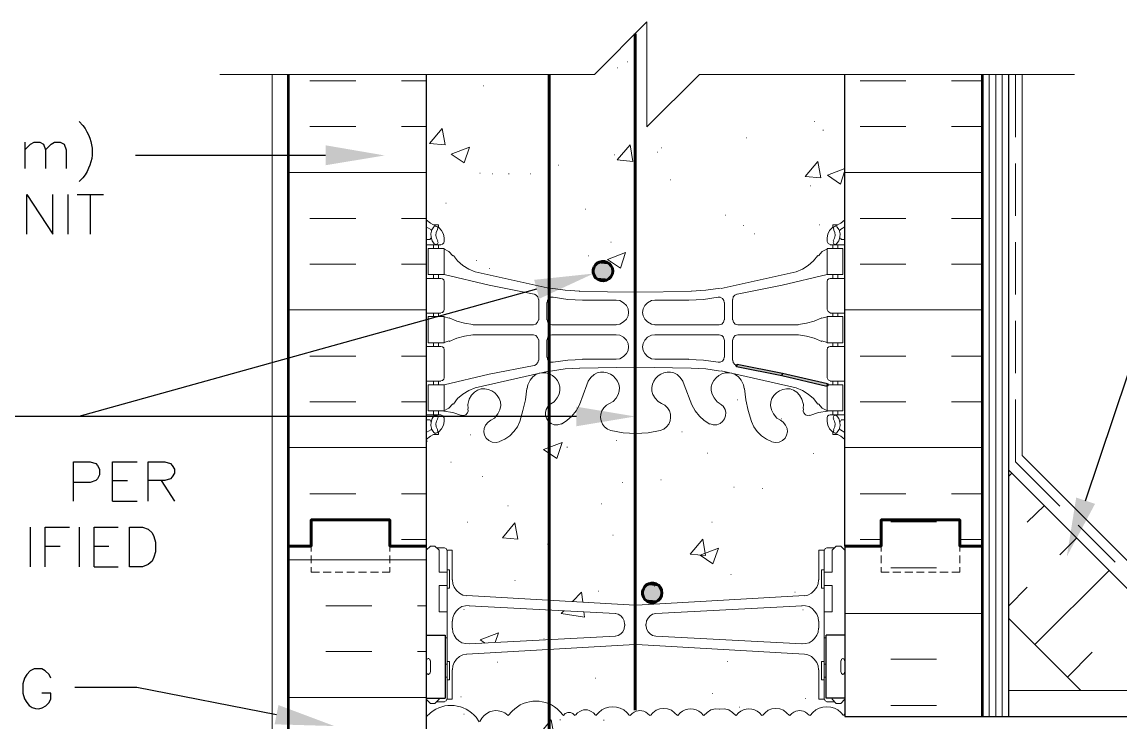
# Model space of a CAD drawing. Header units: millimetres. Extents: x 14 to 201, y 16 to 268.
# Drawn here: x 64.8 to 131.3, y 159.9 to 202.4 of the extents above; entities that cross this region are included whole.
import ezdxf

# ---------------------------------------------------------------- set-up
doc = ezdxf.new("R2010")
doc.units = ezdxf.units.MM
doc.header["$MEASUREMENT"] = 0
doc.layers.get('0').update_dxf_attribs({"linetype": 'CONTINUOUS'})

msp = doc.modelspace()

# ---------------------------------------------------------------- hatches: boundary and pattern name
at = {"true_color": 0x000007}
for points in [[(83.206, 194.881), (86.783, 194.268), (83.206, 193.675)], [(99.653, 187.748), (100.457, 187.664), (99.568, 187.664)], [(99.737, 187.791), (100.372, 187.748), (99.653, 187.748)], [(99.653, 187.748), (100.372, 187.748), (100.457, 187.664)], [(99.843, 187.833), (100.266, 187.791), (99.737, 187.791)], [(99.737, 187.791), (100.266, 187.791), (100.372, 187.748)], [(99.949, 187.854), (100.182, 187.833), (99.843, 187.833)], [(99.843, 187.833), (100.182, 187.833), (100.266, 187.791)], [(99.949, 187.854), (100.055, 187.854), (100.182, 187.833)], [(95.843, 186.732), (99.441, 187.113), (96.16, 185.589)], [(99.462, 187.473), (100.605, 187.367), (99.42, 187.367)], [(99.42, 187.367), (100.605, 187.261), (99.42, 187.261)], [(99.42, 187.367), (100.605, 187.367), (100.605, 187.261)], [(99.42, 187.261), (100.605, 187.156), (99.42, 187.156)], [(99.42, 187.261), (100.605, 187.261), (100.605, 187.156)], [(99.42, 187.156), (100.563, 187.05), (99.462, 187.05)], [(99.42, 187.156), (100.605, 187.156), (100.563, 187.05)], [(99.504, 187.579), (100.563, 187.473), (99.462, 187.473)], [(99.462, 187.473), (100.563, 187.473), (100.605, 187.367)], [(99.462, 187.05), (100.52, 186.944), (99.504, 186.944)], [(99.462, 187.05), (100.563, 187.05), (100.52, 186.944)], [(99.568, 187.664), (100.52, 187.579), (99.504, 187.579)], [(99.504, 187.579), (100.52, 187.579), (100.563, 187.473)], [(99.568, 187.664), (100.457, 187.664), (100.52, 187.579)], [(99.504, 186.944), (100.457, 186.859), (99.568, 186.859)], [(99.504, 186.944), (100.52, 186.944), (100.457, 186.859)], [(99.568, 186.859), (100.372, 186.796), (99.653, 186.796)], [(99.568, 186.859), (100.457, 186.859), (100.372, 186.796)], [(99.653, 186.796), (100.266, 186.732), (99.737, 186.732)], [(99.653, 186.796), (100.372, 186.796), (100.266, 186.732)], [(99.737, 186.732), (100.182, 186.69), (99.843, 186.69)], [(99.737, 186.732), (100.266, 186.732), (100.182, 186.69)], [(99.843, 186.69), (100.055, 186.669), (99.949, 186.669)], [(99.843, 186.69), (100.182, 186.69), (100.055, 186.669)], [(108.098, 181.483), (108.056, 181.525), (108.077, 181.589), (108.14, 181.61), (108.119, 181.546)], [(110.871, 180.996), (110.892, 181.06), (108.14, 181.61), (108.098, 181.483), (110.85, 180.933)], [(113.601, 180.361), (113.623, 180.425), (110.892, 181.06), (110.85, 180.933), (113.58, 180.298)], [(110.892, 181.06), (110.871, 180.996)], [(113.623, 180.425), (113.665, 180.382), (113.644, 180.319), (113.58, 180.298), (113.601, 180.361)], [(98.404, 179.049), (101.96, 178.456), (98.404, 177.864)], [(129.836, 173.164), (128.122, 169.968), (128.693, 173.545)], [(102.425, 167.873), (103.611, 167.767), (102.404, 167.767)], [(102.404, 167.767), (103.59, 167.661), (102.425, 167.661)], [(102.404, 167.767), (103.611, 167.767), (103.59, 167.661)], [(102.447, 167.979), (103.59, 167.873), (102.425, 167.873)], [(102.425, 167.873), (103.59, 167.873), (103.611, 167.767)], [(102.51, 168.084), (103.568, 167.979), (102.447, 167.979)], [(102.447, 167.979), (103.568, 167.979), (103.59, 167.873)], [(102.574, 168.169), (103.505, 168.084), (102.51, 168.084)], [(102.51, 168.084), (103.505, 168.084), (103.568, 167.979)], [(102.658, 168.254), (103.441, 168.169), (102.574, 168.169)], [(102.574, 168.169), (103.441, 168.169), (103.505, 168.084)], [(102.743, 168.296), (103.357, 168.254), (102.658, 168.254)], [(102.658, 168.254), (103.357, 168.254), (103.441, 168.169)], [(102.849, 168.338), (103.272, 168.296), (102.743, 168.296)], [(102.743, 168.296), (103.272, 168.296), (103.357, 168.254)], [(102.955, 168.36), (103.166, 168.338), (102.849, 168.338)], [(102.849, 168.338), (103.166, 168.338), (103.272, 168.296)], [(102.955, 168.36), (103.06, 168.36), (103.166, 168.338)], [(102.425, 167.661), (103.568, 167.555), (102.447, 167.555)], [(102.425, 167.661), (103.59, 167.661), (103.568, 167.555)], [(102.447, 167.555), (103.505, 167.449), (102.51, 167.449)], [(102.447, 167.555), (103.568, 167.555), (103.505, 167.449)], [(102.51, 167.449), (103.441, 167.365), (102.574, 167.365)], [(102.51, 167.449), (103.505, 167.449), (103.441, 167.365)], [(102.574, 167.365), (103.357, 167.301), (102.658, 167.301)], [(102.574, 167.365), (103.441, 167.365), (103.357, 167.301)], [(102.658, 167.301), (103.272, 167.238), (102.743, 167.238)], [(102.658, 167.301), (103.357, 167.301), (103.272, 167.238)], [(102.743, 167.238), (103.166, 167.195), (102.849, 167.195)], [(102.743, 167.238), (103.272, 167.238), (103.166, 167.195)], [(102.849, 167.195), (103.06, 167.174), (102.955, 167.174)], [(102.849, 167.195), (103.166, 167.195), (103.06, 167.174)], [(80.349, 160.972), (83.735, 159.702), (80.116, 159.808)]]:
    msp.add_hatch(color=0, dxfattribs=at).paths.add_polyline_path(points)

# ---------------------------------------------------------------- linework, layer by layer
at = {"color": 0, "linetype": 'Continuous', "lineweight": 15, "true_color": 0x000007}
for p, q in [((99.504, 199.178), (102.679, 202.353)), ((76.793, 199.178), (99.504, 199.178)), ((79.968, 199.178), (79.968, 84.878)), ((105.854, 199.178), (128.587, 199.178)), ((125.01, 195.368), (125.01, 199.178)), ((125.01, 190.606), (125.01, 193.781)), ((89.302, 189.95), (89.577, 189.78)), ((89.62, 189.696), (89.577, 189.78)), ((114.406, 189.78), (114.363, 189.696)), ((114.406, 189.78), (114.681, 189.95)), ((89.302, 189.166), (89.535, 189.166)), ((89.535, 189.188), (89.577, 189.251)), ((90.382, 189.272), (90.382, 189.061)), ((113.601, 189.272), (113.601, 189.061)), ((114.406, 189.251), (114.448, 189.188)), ((114.681, 189.166), (114.448, 189.166)), ((125.01, 185.843), (125.01, 189.018)), ((89.302, 188.849), (90.191, 188.849)), ((89.747, 188.849), (89.747, 188.637)), ((90.043, 188.849), (90.043, 188.637)), ((114.681, 188.849), (113.792, 188.849)), ((113.94, 188.849), (113.94, 188.637)), ((114.237, 188.849), (114.237, 188.637)), ((89.747, 187.05), (89.747, 186.817)), ((90.043, 187.05), (90.043, 186.817)), ((92.266, 187.219), (96.816, 186.203)), ((111.718, 187.219), (107.167, 186.203)), ((113.94, 187.05), (113.94, 186.817)), ((114.237, 187.05), (114.237, 186.817)), ((89.302, 186.817), (90.191, 186.817)), ((90.382, 186.626), (90.382, 184.933)), ((113.601, 186.626), (113.601, 184.933)), ((114.681, 186.817), (113.792, 186.817)), ((98.594, 186.034), (101.981, 185.992)), ((105.368, 186.034), (101.981, 185.992)), ((96.118, 185.547), (96.118, 184.319)), ((96.605, 185.357), (96.605, 184.319)), ((98.764, 185.505), (100.817, 185.505)), ((101.028, 185.484), (100.817, 185.505)), ((103.166, 185.505), (102.955, 185.484)), ((105.219, 185.505), (103.166, 185.505)), ((107.379, 185.357), (107.379, 184.319)), ((107.865, 185.547), (107.865, 184.319)), ((89.302, 184.721), (90.191, 184.721)), ((89.747, 184.721), (89.747, 184.51)), ((90.043, 184.721), (90.043, 184.51)), ((90.699, 184.404), (90.382, 184.489)), ((113.601, 184.489), (113.284, 184.404)), ((114.681, 184.721), (113.792, 184.721)), ((113.94, 184.721), (113.94, 184.51)), ((114.237, 184.721), (114.237, 184.51)), ((92.138, 184.002), (95.8, 184.002)), ((96.922, 184.002), (100.817, 184.002)), ((100.817, 184.023), (101.028, 184.044)), ((102.955, 184.044), (103.166, 184.023)), ((107.061, 184.002), (103.166, 184.002)), ((111.845, 184.002), (108.183, 184.002)), ((125.01, 181.081), (125.01, 184.256)), ((90.382, 182.944), (90.699, 183.028)), ((92.138, 183.409), (95.8, 183.409)), ((96.118, 181.864), (96.118, 183.092)), ((96.605, 182.054), (96.605, 183.092)), ((96.922, 183.409), (100.817, 183.409)), ((101.028, 183.388), (100.817, 183.409)), ((103.166, 183.409), (102.955, 183.388)), ((107.061, 183.409), (103.166, 183.409)), ((107.379, 182.054), (107.379, 183.092)), ((107.865, 181.864), (107.865, 183.092)), ((111.845, 183.409), (108.183, 183.409)), ((113.284, 183.028), (113.601, 182.944)), ((89.302, 182.689), (90.191, 182.689)), ((89.747, 182.689), (89.747, 182.922)), ((90.043, 182.689), (90.043, 182.922)), ((90.382, 180.806), (90.382, 182.499)), ((113.601, 180.806), (113.601, 182.499)), ((114.681, 182.689), (113.792, 182.689)), ((113.94, 182.689), (113.94, 182.922)), ((114.237, 182.689), (114.237, 182.922)), ((98.764, 181.927), (100.817, 181.927)), ((100.817, 181.927), (101.028, 181.949)), ((102.955, 181.949), (103.166, 181.927)), ((105.219, 181.927), (103.166, 181.927)), ((92.266, 180.192), (96.816, 181.229)), ((98.594, 181.377), (101.981, 181.441)), ((105.368, 181.377), (101.981, 181.441)), ((111.718, 180.192), (107.167, 181.229)), ((89.302, 180.594), (90.191, 180.594)), ((89.747, 180.382), (89.747, 180.594)), ((90.043, 180.382), (90.043, 180.594)), ((95.462, 180.382), (95.419, 180.149)), ((99.039, 180.382), (98.594, 179.155)), ((99.123, 180.594), (99.039, 180.382)), ((104.944, 180.382), (104.86, 180.594)), ((104.944, 180.382), (105.389, 179.155)), ((108.564, 180.149), (108.521, 180.382)), ((114.681, 180.594), (113.792, 180.594)), ((113.94, 180.382), (113.94, 180.594)), ((114.237, 180.382), (114.237, 180.594)), ((91.821, 179.176), (91.842, 178.943)), ((96.837, 179.197), (96.689, 179.07)), ((96.859, 179.218), (97.049, 179.345)), ((100.415, 179.239), (100.224, 179.133)), ((100.415, 179.239), (100.626, 179.366)), ((103.357, 179.366), (103.568, 179.239)), ((103.759, 179.133), (103.568, 179.239)), ((106.934, 179.345), (107.124, 179.218)), ((107.294, 179.07), (107.146, 179.197)), ((112.141, 178.943), (112.162, 179.176)), ((89.302, 178.562), (90.191, 178.562)), ((89.747, 178.562), (89.747, 178.795)), ((90.043, 178.562), (90.043, 178.795)), ((90.382, 178.16), (90.382, 178.371)), ((93.218, 178.223), (93.43, 178.35)), ((110.553, 178.35), (110.765, 178.223)), ((113.601, 178.16), (113.601, 178.371)), ((114.681, 178.562), (113.792, 178.562)), ((113.94, 178.562), (113.94, 178.795)), ((114.237, 178.562), (114.237, 178.795)), ((89.302, 178.245), (89.535, 178.245)), ((89.577, 178.16), (89.535, 178.223)), ((89.577, 177.631), (89.62, 177.715)), ((93.218, 178.223), (93.049, 178.118)), ((97.282, 177.948), (97.472, 178.012)), ((103.484, 177.609), (103.695, 177.694)), ((106.511, 178.012), (106.701, 177.948)), ((110.934, 178.118), (110.765, 178.223)), ((114.363, 177.715), (114.406, 177.631)), ((114.448, 178.223), (114.406, 178.16)), ((114.681, 178.245), (114.448, 178.245)), ((89.577, 177.652), (89.302, 177.483)), ((114.681, 177.483), (114.406, 177.652)), ((93.536, 176.869), (93.726, 176.911)), ((110.257, 176.911), (110.448, 176.869)), ((131.064, 169.63), (128.82, 171.873)), ((82.338, 170.286), (82.338, 170.603)), ((87.101, 170.603), (87.101, 170.286)), ((89.302, 170.349), (89.556, 170.603)), ((89.556, 170.603), (89.831, 170.603)), ((90.085, 170.349), (89.831, 170.603)), ((89.937, 170.497), (90.403, 170.497)), ((90.085, 170.497), (90.403, 170.497)), ((113.898, 170.497), (113.58, 170.497)), ((114.046, 170.497), (113.58, 170.497)), ((113.898, 170.349), (114.152, 170.603)), ((114.427, 170.603), (114.152, 170.603)), ((114.681, 170.349), (114.427, 170.603)), ((116.882, 170.286), (116.882, 170.603)), ((121.645, 170.603), (121.645, 170.286)), ((82.338, 169.566), (82.338, 170.032)), ((87.101, 170.032), (87.101, 169.566)), ((90.085, 170.349), (90.085, 169.016)), ((90.572, 170.349), (90.868, 170.349)), ((90.572, 161.332), (90.572, 170.349)), ((90.572, 170.286), (90.593, 170.286)), ((90.868, 170.349), (90.868, 168.55)), ((113.093, 170.349), (113.093, 168.55)), ((113.411, 170.349), (113.093, 170.349)), ((113.411, 161.332), (113.411, 170.349)), ((113.411, 170.286), (113.432, 170.286)), ((113.898, 170.349), (113.898, 169.016)), ((116.882, 169.566), (116.882, 170.032)), ((121.645, 170.032), (121.645, 169.566)), ((83.545, 169.016), (83.058, 169.016)), ((84.243, 169.016), (83.778, 169.016)), ((84.963, 169.016), (84.497, 169.016)), ((85.683, 169.016), (85.196, 169.016)), ((86.402, 169.016), (85.915, 169.016)), ((118.068, 169.016), (117.581, 169.016)), ((118.787, 169.016), (118.3, 169.016)), ((119.486, 169.016), (119.02, 169.016)), ((120.205, 169.016), (119.74, 169.016)), ((120.925, 169.016), (120.438, 169.016)), ((90.085, 168.211), (90.085, 166.624)), ((90.572, 168.063), (90.72, 168.063)), ((113.411, 168.063), (113.263, 168.063)), ((113.898, 168.211), (113.898, 166.624)), ((101.939, 167.026), (91.758, 167.619)), ((102.044, 167.026), (112.226, 167.619)), ((100.775, 166.518), (91.906, 166.984)), ((101.939, 167.026), (101.981, 167.026)), ((101.981, 167.026), (102.023, 167.026)), ((103.209, 166.518), (112.077, 166.984)), ((90.868, 165.629), (90.868, 166.052)), ((101.346, 165.883), (101.346, 165.777)), ((102.616, 165.883), (102.616, 165.777)), ((113.093, 165.629), (113.093, 166.052)), ((100.775, 165.142), (91.906, 164.677)), ((103.209, 165.142), (112.077, 164.677)), ((101.939, 164.634), (91.758, 164.063)), ((101.981, 164.634), (101.939, 164.634)), ((102.023, 164.634), (101.981, 164.634)), ((102.044, 164.634), (112.226, 164.063)), ((89.429, 163.788), (89.45, 163.788)), ((114.554, 163.788), (114.575, 163.788)), ((89.302, 163.661), (89.302, 162.962)), ((89.302, 163.491), (89.323, 163.491)), ((89.302, 163.131), (89.323, 163.131)), ((89.556, 163.661), (89.556, 162.962)), ((90.868, 163.11), (90.868, 161.332)), ((113.093, 163.11), (113.093, 161.332)), ((114.427, 163.661), (114.427, 162.962)), ((114.427, 163.491), (114.448, 163.491)), ((114.427, 163.131), (114.448, 163.131)), ((114.681, 163.661), (114.681, 162.962)), ((89.429, 162.835), (89.45, 162.835)), ((90.572, 162.497), (90.72, 162.497)), ((113.411, 162.497), (113.263, 162.497)), ((114.554, 162.835), (114.575, 162.835)), ((174.688, 161.862), (124.608, 161.862)), ((89.302, 161.332), (89.556, 161.078)), ((89.556, 161.078), (89.831, 161.078)), ((90.085, 161.332), (89.831, 161.078)), ((89.937, 161.163), (90.403, 161.163)), ((90.085, 161.396), (90.085, 161.332)), ((90.085, 161.163), (90.403, 161.163)), ((90.572, 161.332), (90.868, 161.332)), ((113.411, 161.332), (113.093, 161.332)), ((114.046, 161.163), (113.58, 161.163)), ((113.898, 161.163), (113.58, 161.163)), ((113.898, 161.396), (113.898, 161.332)), ((113.898, 161.332), (114.152, 161.078)), ((114.427, 161.078), (114.152, 161.078)), ((114.681, 161.332), (114.427, 161.078))]:
    msp.add_line(p, q, dxfattribs=at)
at = {"color": 0, "linetype": 'Continuous', "lineweight": 60, "true_color": 0x000007}
for p, q in [((101.96, 201.634), (101.96, 160.655)), ((96.753, 199.178), (96.753, 84.857))]:
    msp.add_line(p, q, dxfattribs=at)
at = {"color": 0, "linetype": 'Continuous', "lineweight": 15, "true_color": 0x656565}
for p, q in [((101.473, 199.94), (101.494, 199.94)), ((100.901, 199.581), (100.923, 199.581)), ((123.423, 160.274), (123.423, 199.178)), ((123.825, 160.274), (123.825, 199.178)), ((124.206, 160.274), (124.206, 199.178)), ((82.254, 198.797), (85.026, 198.797)), ((87.799, 198.797), (89.302, 198.797)), ((92.752, 198.48), (92.773, 198.48)), ((115.591, 198.797), (118.364, 198.797)), ((121.137, 198.797), (123.021, 198.797)), ((112.818, 196.321), (112.839, 196.321)), ((82.254, 196.025), (85.026, 196.025)), ((87.799, 196.025), (89.302, 196.025)), ((89.493, 194.987), (90.276, 195.898)), ((90.445, 194.903), (90.276, 195.898)), ((113.347, 195.792), (113.369, 195.792)), ((115.591, 196.025), (118.364, 196.025)), ((121.137, 196.025), (123.021, 196.025)), ((89.493, 194.987), (90.445, 194.903)), ((108.712, 195.326), (108.733, 195.326)), ((90.805, 194.352), (91.927, 194.776)), ((90.805, 194.352), (91.609, 193.823)), ((91.609, 193.823), (91.927, 194.776)), ((100.88, 193.993), (101.663, 194.903)), ((101.833, 193.908), (101.663, 194.903)), ((103.314, 194.458), (103.336, 194.458)), ((103.568, 194.733), (103.59, 194.733)), ((97.303, 193.675), (97.324, 193.675)), ((100.69, 194.31), (100.711, 194.31)), ((100.88, 193.993), (101.833, 193.908)), ((112.268, 192.998), (113.03, 193.908)), ((113.22, 192.913), (113.03, 193.908)), ((80.963, 193.231), (89.302, 193.231)), ((92.541, 193.188), (92.562, 193.188)), ((93.324, 193.146), (93.345, 193.146)), ((94.297, 193.146), (94.319, 193.146)), ((95.61, 193.146), (95.631, 193.146)), ((112.268, 192.998), (113.22, 192.913)), ((114.406, 192.532), (114.681, 193.358)), ((114.681, 193.231), (123.021, 193.231)), ((104.098, 192.786), (104.119, 192.786)), ((112.564, 192.426), (112.585, 192.426)), ((90.487, 191.368), (90.509, 191.368)), ((98.954, 191.008), (98.975, 191.008)), ((82.254, 190.458), (85.026, 190.458)), ((87.799, 190.458), (89.302, 190.458)), ((107.442, 190.648), (107.463, 190.648)), ((115.591, 190.458), (118.364, 190.458)), ((121.137, 190.458), (123.021, 190.458)), ((108.521, 190.034), (108.543, 190.034)), ((113.136, 190.055), (113.157, 190.055)), ((100.499, 189.018), (100.52, 189.018)), ((109.178, 189.526), (109.199, 189.526)), ((100.288, 187.96), (101.388, 188.383)), ((101.071, 187.431), (101.388, 188.383)), ((82.254, 187.685), (85.026, 187.685)), ((87.799, 187.685), (89.302, 187.685)), ((92.35, 187.897), (92.371, 187.897)), ((99.145, 188.193), (99.166, 188.193)), ((100.288, 187.96), (101.071, 187.431)), ((115.591, 187.685), (118.364, 187.685)), ((121.137, 187.685), (123.021, 187.685)), ((93.133, 187.41), (93.154, 187.41)), ((80.963, 184.912), (89.302, 184.912)), ((114.681, 184.912), (123.021, 184.912)), ((82.254, 182.118), (85.026, 182.118)), ((87.799, 182.118), (89.302, 182.118)), ((115.591, 182.118), (118.364, 182.118)), ((121.137, 182.118), (123.021, 182.118)), ((82.254, 179.345), (85.026, 179.345)), ((87.799, 179.345), (89.302, 179.345)), ((108.14, 179.472), (108.162, 179.472)), ((115.591, 179.345), (118.364, 179.345)), ((121.137, 179.345), (123.021, 179.345)), ((110.807, 178.308), (110.829, 178.308)), ((91.969, 177.334), (91.99, 177.334)), ((104.796, 177.525), (104.817, 177.525)), ((80.963, 176.572), (89.302, 176.572)), ((89.366, 176.953), (89.387, 176.953)), ((96.414, 176.445), (97.536, 176.869)), ((96.414, 176.445), (97.218, 175.916)), ((97.218, 175.916), (97.536, 176.869)), ((97.832, 176.593), (97.854, 176.593)), ((100.817, 176.996), (100.838, 176.996)), ((114.681, 176.572), (123.021, 176.572)), ((106.32, 176.234), (106.341, 176.234)), ((112.776, 176.212), (112.797, 176.212)), ((90.784, 175.683), (90.805, 175.683)), ((124.608, 174.837), (124.799, 175.027)), ((92.71, 174.815), (92.731, 174.815)), ((101.177, 174.456), (101.198, 174.456)), ((103.526, 174.625), (103.547, 174.625)), ((82.254, 173.778), (85.026, 173.778)), ((87.799, 173.778), (89.302, 173.778)), ((107.95, 174.18), (107.971, 174.18)), ((109.665, 174.096), (109.686, 174.096)), ((115.591, 173.778), (118.364, 173.778)), ((121.137, 173.778), (123.021, 173.778)), ((94.255, 173.037), (94.276, 173.037)), ((99.928, 173.164), (99.949, 173.164)), ((125.73, 172.043), (126.767, 173.059)), ((91.779, 172.043), (91.8, 172.043)), ((93.916, 171.111), (94.679, 172.021)), ((94.848, 171.027), (94.678, 172.021)), ((106.616, 172.043), (106.638, 172.043)), ((117.454, 172.064), (120.227, 172.064)), ((93.916, 171.111), (94.848, 171.027)), ((100.605, 171.259), (100.626, 171.259)), ((127.698, 170.074), (128.715, 171.09)), ((82.254, 171.006), (82.338, 171.006)), ((87.799, 171.006), (89.302, 171.006)), ((96.647, 170.73), (96.668, 170.73)), ((105.304, 170.116), (106.066, 171.027)), ((105.897, 170.053), (107.019, 170.476)), ((106.235, 170.032), (106.066, 171.027)), ((106.68, 169.524), (107.019, 170.476)), ((115.591, 171.006), (116.882, 171.006)), ((121.645, 171.006), (123.021, 171.006)), ((80.963, 169.778), (89.302, 169.778)), ((105.304, 170.116), (106.235, 170.032)), ((105.897, 170.053), (106.68, 169.524)), ((117.454, 169.291), (120.227, 169.291)), ((122.999, 169.291), (123.021, 169.291)), ((126.196, 164.634), (130.683, 169.122)), ((94.679, 168.529), (94.7, 168.529)), ((107.759, 168.889), (107.781, 168.889)), ((98.171, 167.238), (98.721, 167.809)), ((98.785, 167.217), (98.721, 167.809)), ((99.737, 167.873), (99.758, 167.873)), ((103.145, 168.169), (103.166, 168.169)), ((111.633, 167.809), (111.654, 167.809)), ((124.608, 166.984), (125.73, 168.106)), ((83.227, 166.984), (86, 166.984)), ((88.773, 166.984), (89.302, 166.984)), ((91.588, 166.772), (91.609, 166.772)), ((97.472, 166.518), (97.642, 166.687)), ((97.472, 166.518), (98.891, 166.306)), ((98.891, 166.306), (98.848, 166.624)), ((112.12, 166.751), (112.141, 166.751)), ((114.681, 166.518), (123.021, 166.518)), ((92.562, 164.931), (93.684, 165.354)), ((93.472, 164.761), (93.684, 165.354)), ((92.562, 164.931), (92.879, 164.719)), ((96.435, 164.994), (96.456, 164.994)), ((83.227, 164.211), (86, 164.211)), ((88.773, 164.211), (89.302, 164.211)), ((117.454, 163.745), (120.227, 163.745)), ((122.999, 163.745), (123.021, 163.745)), ((128.164, 162.666), (129.667, 164.169)), ((93.599, 163.576), (93.62, 163.576)), ((107.569, 163.618), (107.59, 163.618)), ((99.547, 162.602), (99.568, 162.602)), ((80.963, 161.438), (89.302, 161.438)), ((91.398, 161.48), (91.419, 161.48)), ((106.659, 161.671), (106.68, 161.671)), ((112.268, 161.375), (112.289, 161.375)), ((89.556, 160.507), (89.302, 160.253)), ((91.588, 160.422), (91.609, 160.422)), ((94.276, 160.337), (94.065, 160.507)), ((94.509, 160.613), (94.276, 160.337)), ((97.621, 160.337), (97.388, 160.613)), ((98.467, 160.507), (98.34, 160.359)), ((99.568, 160.359), (99.441, 160.507)), ((99.759, 160.528), (99.589, 160.337)), ((101.621, 160.337), (101.452, 160.528)), ((101.791, 160.464), (101.663, 160.337)), ((102.849, 160.337), (102.722, 160.464)), ((104.69, 160.507), (104.542, 160.337)), ((106.108, 160.337), (105.96, 160.507)), ((108.225, 160.507), (108.077, 160.337)), ((108.289, 160.845), (108.31, 160.845)), ((109.643, 160.337), (109.495, 160.507)), ((111.464, 160.464), (111.337, 160.337)), ((112.522, 160.337), (112.395, 160.464)), ((112.734, 160.528), (112.564, 160.337)), ((114.596, 160.337), (114.427, 160.528)), ((114.681, 160.443), (114.617, 160.359)), ((117.454, 160.951), (120.227, 160.951)), ((122.999, 160.951), (123.021, 160.951)), ((92.52, 159.957), (92.329, 160.232)), ((92.668, 160.189), (92.541, 159.978)), ((96.118, 159.173), (96.88, 160.083)), ((97.049, 159.089), (96.88, 160.083)), ((97.409, 160.083), (97.43, 160.083)), ((100.055, 160.062), (100.076, 160.062))]:
    msp.add_line(p, q, dxfattribs=at)
at = {"color": 0, "linetype": 'Continuous', "lineweight": 53, "true_color": 0x000007}
for p, q in [((80.963, 170.603), (80.963, 199.178)), ((123.021, 170.603), (123.021, 199.178)), ((80.963, 113.432), (80.963, 170.603)), ((123.021, 160.274), (123.021, 170.603))]:
    msp.add_line(p, q, dxfattribs=at)
at = {"color": 0, "linetype": 'Continuous', "lineweight": 25, "true_color": 0x000007}
for p, q in [((89.302, 199.178), (89.302, 170.603)), ((114.681, 170.603), (114.681, 199.178)), ((124.608, 160.274), (124.608, 199.178)), ((68.263, 196.321), (68.495, 196.088)), ((64.982, 195.072), (64.982, 193.484)), ((83.206, 194.268), (71.692, 194.268)), ((68.495, 192.913), (68.263, 192.68)), ((67.585, 191.897), (67.585, 189.505)), ((68.157, 191.897), (69.744, 191.897)), ((68.94, 191.897), (68.94, 189.505)), ((98.404, 178.456), (68.241, 178.456)), ((137.943, 161.862), (124.608, 175.197)), ((70.295, 174.583), (71.205, 174.583)), ((73.237, 174.583), (74.041, 173.334)), ((70.295, 173.334), (71.776, 173.334)), ((65.299, 171.746), (65.299, 169.354)), ((68.263, 171.746), (68.263, 169.354)), ((66.209, 170.603), (67.12, 170.603)), ((69.173, 170.603), (70.062, 170.603)), ((89.302, 170.603), (89.302, 113.432)), ((114.681, 170.603), (114.681, 160.274)), ((69.173, 169.354), (70.633, 169.354)), ((128.968, 161.862), (124.608, 166.222)), ((114.681, 165.206), (113.538, 165.206)), ((89.302, 161.396), (90.445, 161.396)), ((114.681, 160.274), (174.688, 160.274))]:
    msp.add_line(p, q, dxfattribs=at)
at = {"color": 0, "linetype": 'Continuous', "lineweight": -2, "true_color": 0x000007}
msp.add_line((110.892, 181.06), (110.892, 181.06), dxfattribs=at)
at = {"color": 0, "linetype": 'Continuous', "lineweight": 15, "true_color": 0x000007}
for points in [[(102.679, 202.353), (102.679, 196.003), (105.854, 199.178)], [(89.302, 190.373), (89.556, 190.161), (89.852, 190.013)], [(114.131, 190.013), (114.427, 190.161), (114.681, 190.373)], [(89.768, 189.95), (89.641, 189.759), (89.577, 189.526), (89.599, 189.315), (89.662, 189.103), (89.789, 188.912)], [(89.747, 190.055), (90.043, 190.055), (90.043, 189.928)], [(89.98, 189.78), (90.001, 189.886), (89.958, 189.971), (89.874, 189.992), (89.768, 189.95)], [(90.382, 189.272), (90.339, 189.505), (90.233, 189.717), (90.064, 189.907), (89.852, 190.013)], [(89.98, 189.759), (89.895, 189.611), (89.874, 189.42), (89.916, 189.251), (90.001, 189.103)], [(114.131, 190.013), (113.919, 189.907), (113.75, 189.717), (113.644, 189.505), (113.601, 189.272)], [(114.237, 190.055), (113.94, 190.055), (113.94, 189.928)], [(113.961, 189.103), (114.046, 189.251), (114.088, 189.42), (114.067, 189.611), (113.983, 189.759)], [(114.215, 189.95), (114.11, 189.992), (114.025, 189.971), (113.983, 189.886), (114.004, 189.78)], [(114.173, 188.912), (114.3, 189.103), (114.363, 189.315), (114.385, 189.526), (114.321, 189.759), (114.194, 189.95)], [(89.81, 188.912), (89.895, 188.87), (89.98, 188.912), (90.022, 188.997), (89.98, 189.082)], [(90.191, 188.87), (90.297, 188.891), (90.361, 188.976), (90.382, 189.061)], [(113.601, 189.061), (113.665, 188.934), (113.792, 188.87)], [(114.004, 189.082), (113.961, 188.997), (114.004, 188.912), (114.088, 188.87), (114.173, 188.912)], [(90.911, 188.193), (90.678, 188.447), (90.361, 188.616)], [(113.623, 188.616), (113.305, 188.447), (113.072, 188.193)], [(90.953, 188.214), (91.207, 187.875), (91.525, 187.6), (91.885, 187.388), (92.266, 187.219)], [(111.718, 187.219), (112.099, 187.389), (112.458, 187.6), (112.776, 187.875), (113.03, 188.214)], [(90.382, 187.05), (93.112, 186.415), (95.843, 185.864)], [(108.14, 185.864), (110.871, 186.415), (113.601, 187.05)], [(90.382, 186.626), (90.361, 186.732), (90.297, 186.796), (90.191, 186.817)], [(113.792, 186.817), (113.707, 186.796), (113.623, 186.732), (113.601, 186.626)], [(96.097, 185.547), (96.075, 185.695), (95.97, 185.801), (95.864, 185.864)], [(96.986, 185.674), (96.859, 185.674), (96.732, 185.61), (96.647, 185.483), (96.626, 185.356)], [(96.837, 186.224), (97.726, 186.097), (98.615, 186.055)], [(96.986, 185.674), (97.875, 185.547), (98.764, 185.505)], [(105.219, 185.505), (106.108, 185.547), (106.997, 185.674)], [(105.368, 186.055), (106.257, 186.097), (107.146, 186.224)], [(107.357, 185.357), (107.336, 185.484), (107.252, 185.611), (107.124, 185.674), (106.997, 185.674)], [(108.119, 185.865), (108.014, 185.801), (107.908, 185.695), (107.886, 185.547)], [(90.382, 183.706), (90.382, 184.51), (89.429, 184.51), (89.429, 183.706)], [(90.191, 184.743), (90.297, 184.764), (90.361, 184.848), (90.382, 184.933)], [(90.699, 184.425), (91.165, 184.235), (91.63, 184.108), (92.117, 184.023)], [(111.866, 184.023), (112.353, 184.108), (112.818, 184.235), (113.284, 184.425)], [(113.601, 184.933), (113.665, 184.806), (113.792, 184.743)], [(113.601, 183.706), (113.601, 184.51), (114.554, 184.51), (114.554, 183.706)], [(90.382, 183.706), (90.382, 182.922), (89.429, 182.922), (89.429, 183.706)], [(95.8, 184.002), (95.948, 184.044), (96.054, 184.171), (96.097, 184.319)], [(96.626, 184.319), (96.668, 184.171), (96.774, 184.044), (96.922, 184.002)], [(107.061, 184.002), (107.209, 184.044), (107.315, 184.171), (107.357, 184.319)], [(107.886, 184.319), (107.929, 184.171), (108.035, 184.044), (108.183, 184.002)], [(113.601, 183.706), (113.601, 182.922), (114.554, 182.922), (114.554, 183.706)], [(92.117, 183.409), (91.63, 183.325), (91.165, 183.198), (90.699, 183.007)], [(96.097, 183.092), (96.054, 183.24), (95.948, 183.367), (95.8, 183.409)], [(96.922, 183.409), (96.774, 183.367), (96.668, 183.261), (96.626, 183.092)], [(107.357, 183.092), (107.315, 183.261), (107.209, 183.367), (107.061, 183.409)], [(108.183, 183.409), (108.035, 183.367), (107.929, 183.24), (107.886, 183.092)], [(113.284, 183.007), (112.818, 183.198), (112.353, 183.325), (111.866, 183.409)], [(90.382, 182.499), (90.361, 182.605), (90.297, 182.668), (90.191, 182.689)], [(113.792, 182.689), (113.707, 182.668), (113.623, 182.605), (113.601, 182.499)], [(95.864, 181.546), (95.97, 181.61), (96.075, 181.716), (96.097, 181.864)], [(96.626, 182.054), (96.647, 181.927), (96.732, 181.8), (96.859, 181.737), (96.986, 181.737)], [(98.764, 181.906), (97.875, 181.864), (96.986, 181.737)], [(106.997, 181.737), (106.108, 181.864), (105.219, 181.906)], [(106.997, 181.737), (107.124, 181.737), (107.252, 181.8), (107.336, 181.927), (107.357, 182.054)], [(107.886, 181.864), (107.908, 181.716), (108.014, 181.61), (108.119, 181.546)], [(95.843, 181.546), (93.112, 181.017), (90.382, 180.382)], [(98.615, 181.377), (97.726, 181.335), (96.837, 181.208)], [(107.146, 181.208), (106.257, 181.335), (105.368, 181.377)], [(90.191, 180.615), (90.297, 180.636), (90.361, 180.721), (90.382, 180.806)], [(113.601, 180.806), (113.665, 180.679), (113.792, 180.615)], [(92.266, 180.192), (91.885, 180.023), (91.525, 179.811), (91.207, 179.536), (90.953, 179.197)], [(94.975, 178.16), (95.165, 178.816), (95.313, 179.472), (95.398, 180.149)], [(108.585, 180.149), (108.67, 179.472), (108.818, 178.816), (109.008, 178.16)], [(113.03, 179.197), (112.776, 179.536), (112.458, 179.811), (112.099, 180.023), (111.718, 180.192)], [(90.361, 178.795), (90.678, 178.964), (90.911, 179.218)], [(97.494, 177.99), (97.832, 178.202), (98.129, 178.477), (98.383, 178.795), (98.594, 179.155)], [(105.389, 179.155), (105.6, 178.795), (105.854, 178.477), (106.151, 178.202), (106.489, 177.99)], [(113.072, 179.218), (113.305, 178.964), (113.623, 178.795)], [(127.698, 173.016), (125.01, 175.704), (125.01, 179.493)], [(89.789, 178.52), (89.662, 178.329), (89.599, 178.118), (89.577, 177.906), (89.641, 177.673), (89.768, 177.483)], [(89.98, 178.329), (90.022, 178.414), (89.98, 178.498), (89.895, 178.541), (89.81, 178.498)], [(90.382, 178.371), (90.318, 178.498), (90.191, 178.562)], [(91.44, 178.52), (90.911, 178.689), (90.361, 178.774)], [(91.44, 178.541), (91.567, 178.52), (91.694, 178.562), (91.8, 178.668), (91.842, 178.774), (91.821, 178.922)], [(112.162, 178.922), (112.141, 178.774), (112.183, 178.668), (112.289, 178.562), (112.416, 178.52), (112.543, 178.541)], [(113.623, 178.774), (113.072, 178.689), (112.543, 178.52)], [(113.792, 178.562), (113.707, 178.541), (113.623, 178.477), (113.601, 178.371)], [(114.173, 178.498), (114.088, 178.541), (114.004, 178.498), (113.961, 178.414), (114.004, 178.329)], [(114.194, 177.483), (114.321, 177.673), (114.385, 177.906), (114.363, 178.118), (114.3, 178.329), (114.173, 178.52)], [(89.852, 177.419), (90.064, 177.525), (90.233, 177.715), (90.339, 177.927), (90.382, 178.16)], [(90.001, 178.329), (89.916, 178.181), (89.874, 178.012), (89.895, 177.821), (89.98, 177.673)], [(93.747, 176.932), (94.065, 177.08), (94.361, 177.292), (94.615, 177.546), (94.827, 177.821), (94.975, 178.16)], [(100.288, 177.694), (100.499, 177.609), (101.24, 177.461), (102.002, 177.419)], [(109.008, 178.16), (109.156, 177.821), (109.368, 177.546), (109.622, 177.292), (109.918, 177.08), (110.236, 176.932)], [(113.601, 178.16), (113.644, 177.927), (113.75, 177.715), (113.919, 177.525), (114.131, 177.419)], [(113.983, 177.673), (114.067, 177.821), (114.088, 178.012), (114.046, 178.181), (113.961, 178.329)], [(89.852, 177.419), (89.556, 177.271), (89.302, 177.059)], [(89.747, 177.355), (90.043, 177.355), (90.043, 177.504)], [(89.768, 177.483), (89.874, 177.44), (89.958, 177.461), (90.001, 177.546), (89.98, 177.652)], [(101.981, 177.419), (102.743, 177.461), (103.484, 177.609)], [(114.237, 177.355), (113.94, 177.355), (113.94, 177.504)], [(114.004, 177.652), (113.983, 177.546), (114.025, 177.461), (114.11, 177.44), (114.215, 177.483)], [(114.681, 177.059), (114.427, 177.271), (114.131, 177.419)], [(90.551, 170.349), (90.509, 170.455), (90.403, 170.497)], [(113.58, 170.497), (113.474, 170.455), (113.432, 170.349)], [(82.825, 169.016), (82.338, 169.016), (82.338, 169.333)], [(87.101, 169.333), (87.101, 169.016), (86.635, 169.016)], [(90.72, 168.063), (90.72, 169.164), (90.572, 169.164)], [(113.411, 169.164), (113.263, 169.164), (113.263, 168.063)], [(117.348, 169.016), (116.882, 169.016), (116.882, 169.333)], [(121.645, 169.333), (121.645, 169.016), (121.158, 169.016)], [(90.085, 169.016), (90.572, 169.016), (90.572, 168.211), (90.085, 168.211)], [(90.89, 168.55), (90.911, 168.317), (90.996, 168.106), (91.144, 167.915), (91.313, 167.746), (91.525, 167.64), (91.736, 167.598)], [(112.226, 167.598), (112.437, 167.64), (112.649, 167.746), (112.818, 167.915), (112.966, 168.106), (113.051, 168.317), (113.072, 168.55)], [(113.898, 169.016), (113.411, 169.016), (113.411, 168.211), (113.898, 168.211)], [(90.085, 166.624), (90.572, 166.624), (90.572, 165.037), (90.445, 165.037)], [(91.906, 167.005), (91.673, 166.984), (91.461, 166.941), (91.271, 166.814), (91.123, 166.666), (90.996, 166.476), (90.911, 166.285), (90.89, 166.052)], [(101.325, 165.883), (101.304, 166.074), (101.219, 166.243), (101.092, 166.37), (100.944, 166.476), (100.753, 166.518)], [(103.209, 166.518), (103.018, 166.476), (102.87, 166.37), (102.743, 166.243), (102.658, 166.074), (102.637, 165.883)], [(113.072, 166.052), (113.051, 166.285), (112.966, 166.476), (112.839, 166.666), (112.691, 166.814), (112.501, 166.941), (112.289, 166.984), (112.056, 167.005)], [(113.898, 166.624), (113.411, 166.624), (113.411, 165.037), (113.538, 165.037)], [(100.753, 165.142), (100.944, 165.185), (101.092, 165.29), (101.219, 165.417), (101.304, 165.587), (101.325, 165.777)], [(102.637, 165.777), (102.658, 165.587), (102.743, 165.417), (102.87, 165.29), (103.018, 165.185), (103.209, 165.142)], [(90.89, 165.629), (90.911, 165.396), (90.996, 165.206), (91.123, 165.015), (91.271, 164.867), (91.461, 164.74), (91.673, 164.698), (91.906, 164.677)], [(112.056, 164.677), (112.289, 164.698), (112.501, 164.74), (112.691, 164.867), (112.839, 165.015), (112.966, 165.206), (113.051, 165.396), (113.072, 165.629)], [(89.429, 163.788), (89.344, 163.745), (89.323, 163.661)], [(89.535, 163.661), (89.514, 163.745), (89.429, 163.788)], [(91.736, 164.063), (91.525, 164.02), (91.313, 163.915), (91.144, 163.745), (90.996, 163.555), (90.911, 163.343), (90.89, 163.11)], [(113.072, 163.11), (113.051, 163.343), (112.966, 163.555), (112.818, 163.745), (112.649, 163.915), (112.437, 164.02), (112.226, 164.063)], [(114.554, 163.788), (114.469, 163.745), (114.448, 163.661)], [(114.66, 163.661), (114.639, 163.745), (114.554, 163.788)], [(90.445, 162.666), (90.572, 162.666), (90.572, 163.449), (90.445, 163.449)], [(90.572, 163.618), (90.72, 163.618), (90.72, 162.497)], [(113.263, 162.497), (113.263, 163.618), (113.411, 163.618)], [(113.538, 162.666), (113.411, 162.666), (113.411, 163.449), (113.538, 163.449)], [(89.323, 162.962), (89.344, 162.878), (89.429, 162.835), (89.514, 162.878), (89.535, 162.962)], [(114.448, 162.962), (114.469, 162.878), (114.554, 162.835), (114.639, 162.878), (114.66, 162.962)], [(90.403, 161.184), (90.509, 161.226), (90.551, 161.332)], [(113.432, 161.332), (113.474, 161.226), (113.58, 161.184)]]:
    msp.add_lwpolyline(points, dxfattribs=at)
at = {"color": 0, "linetype": 'Continuous', "lineweight": 15, "true_color": 0x656565}
for points in [[(150.982, 163.047), (138.451, 163.047), (125.413, 176.086), (125.413, 199.178)], [(114.681, 193.484), (113.623, 193.082), (114.406, 192.532)], [(98.298, 160.337), (98.192, 160.464), (98.044, 160.528), (97.875, 160.528), (97.726, 160.464), (97.621, 160.337)], [(104.521, 160.337), (104.352, 160.507), (104.161, 160.655), (103.928, 160.74), (103.695, 160.761), (103.463, 160.74), (103.23, 160.655), (103.039, 160.507), (102.891, 160.337)], [(107.103, 160.718), (106.828, 160.74), (106.553, 160.676), (106.32, 160.528), (106.13, 160.337)], [(108.056, 160.337), (107.865, 160.528), (107.632, 160.676), (107.357, 160.74), (107.082, 160.718)], [(111.315, 160.337), (111.146, 160.507), (110.956, 160.655), (110.723, 160.74), (110.49, 160.761), (110.257, 160.74), (110.024, 160.655), (109.834, 160.507), (109.686, 160.337)]]:
    msp.add_lwpolyline(points, dxfattribs=at)
at = {"color": 0, "linetype": 'Continuous', "lineweight": 25, "true_color": 0x000007}
for points in [[(64.982, 194.606), (65.32, 194.945), (65.532, 195.072), (65.892, 195.072), (66.104, 194.945), (66.231, 194.606), (66.231, 193.484)], [(66.231, 194.606), (66.569, 194.945), (66.781, 195.072), (67.12, 195.072), (67.352, 194.945), (67.479, 194.606), (67.479, 193.484)], [(129.265, 173.355), (136.102, 193.717), (151.172, 193.717)], [(65.088, 189.505), (65.088, 191.897), (66.675, 189.505), (66.675, 191.897)], [(95.991, 186.161), (68.241, 178.456), (53.933, 178.456)], [(67.924, 173.334), (67.924, 175.704), (68.94, 175.704), (69.279, 175.599), (69.384, 175.493), (69.511, 175.26), (69.511, 174.921), (69.384, 174.688), (69.279, 174.583), (68.94, 174.456), (67.924, 174.456)], [(70.295, 173.334), (70.295, 175.704), (71.776, 175.704)], [(72.454, 173.334), (72.454, 175.704), (73.47, 175.704), (73.808, 175.599), (73.914, 175.493), (74.041, 175.26), (74.041, 175.027), (73.914, 174.794), (73.808, 174.688), (73.47, 174.583), (72.454, 174.583)], [(66.209, 169.354), (66.209, 171.746), (67.691, 171.746)], [(69.173, 169.354), (69.173, 171.746), (70.633, 171.746)], [(89.302, 165.206), (90.445, 165.206), (90.445, 161.396)], [(114.681, 161.396), (113.538, 161.396), (113.538, 165.206)], [(66.548, 162.602), (66.442, 162.835), (66.209, 163.047), (65.998, 163.174), (65.532, 163.174), (65.299, 163.047), (65.088, 162.835), (64.961, 162.602), (64.855, 162.264), (64.855, 161.692), (64.961, 161.353)], [(80.222, 160.38), (71.755, 162.031), (68.008, 162.031)], [(66.442, 161.121), (66.548, 161.353), (66.548, 161.692), (65.998, 161.692)]]:
    msp.add_lwpolyline(points, dxfattribs=at)
at = {"color": 0, "linetype": 'Continuous', "lineweight": 15, "true_color": 0x000007}
for points in [[(89.429, 187.05), (90.382, 187.05), (90.382, 188.637), (89.429, 188.637)], [(114.554, 187.05), (113.601, 187.05), (113.601, 188.637), (114.554, 188.637)], [(89.429, 180.382), (90.382, 180.382), (90.382, 178.795), (89.429, 178.795)], [(114.554, 180.382), (113.601, 180.382), (113.601, 178.795), (114.554, 178.795)]]:
    msp.add_lwpolyline(points, close=True, dxfattribs=at)
at = {"color": 0, "linetype": 'Continuous', "lineweight": 60, "true_color": 0x000007}
for points in [[(99.483, 187.516), (99.42, 187.346), (99.42, 187.177), (99.483, 187.008), (99.568, 186.859), (99.716, 186.754), (99.885, 186.69), (100.055, 186.669), (100.224, 186.711), (100.372, 186.796), (100.499, 186.923), (100.584, 187.092), (100.605, 187.261)], [(100.605, 187.261), (100.584, 187.431), (100.499, 187.6)], [(102.468, 168.021), (102.404, 167.852), (102.404, 167.682), (102.468, 167.513), (102.553, 167.365), (102.701, 167.259), (102.87, 167.195), (103.039, 167.174), (103.209, 167.217), (103.357, 167.301), (103.484, 167.428), (103.568, 167.598), (103.59, 167.767)], [(103.59, 167.767), (103.568, 167.936), (103.484, 168.106)]]:
    msp.add_lwpolyline(points, dxfattribs=at)
at = {"color": 0, "linetype": 'Continuous', "lineweight": -2, "true_color": 0x000007}
for points in [[(108.098, 181.483), (108.056, 181.525), (108.077, 181.589), (108.14, 181.61)], [(113.623, 180.425), (113.665, 180.382), (113.644, 180.319), (113.58, 180.298)]]:
    msp.add_lwpolyline(points, dxfattribs=at)
for points in [[(110.871, 180.996), (110.892, 181.06), (108.14, 181.61), (108.098, 181.483), (110.85, 180.933)], [(113.601, 180.361), (113.623, 180.425), (110.892, 181.06), (110.85, 180.933), (113.58, 180.298)]]:
    msp.add_lwpolyline(points, close=True, dxfattribs=at)
at = {"color": 0, "linetype": 'Continuous', "lineweight": 25, "true_color": 0x000007}
msp.add_lwpolyline([(71.311, 169.354), (71.311, 171.746), (72.115, 171.746), (72.454, 171.619), (72.686, 171.408), (72.792, 171.175), (72.898, 170.836), (72.898, 170.265), (72.792, 169.926), (72.686, 169.693), (72.454, 169.481), (72.115, 169.354)], close=True, dxfattribs=at)
at = {"color": 0, "linetype": 'Continuous', "lineweight": 53, "true_color": 0x000007}
for points in [[(80.963, 170.603), (82.338, 170.603), (82.338, 172.191), (87.101, 172.191), (87.101, 170.603), (89.302, 170.603)], [(89.302, 170.603), (87.101, 170.603), (87.101, 172.191), (82.338, 172.191), (82.338, 170.603), (80.963, 170.603)], [(123.021, 170.603), (121.645, 170.603), (121.645, 172.191), (116.882, 172.191), (116.882, 170.603), (114.681, 170.603)], [(114.681, 170.603), (116.882, 170.603), (116.882, 172.191), (121.645, 172.191), (121.645, 170.603), (123.021, 170.603)]]:
    msp.add_lwpolyline(points, dxfattribs=at)
at = {"color": 0, "linetype": 'Continuous', "lineweight": 25, "true_color": 0x000007}
for points in [[(68.495, 196.088), (69.244, 195.098), (69.257, 193.9), (68.495, 192.913)], [(64.961, 161.353), (65.254, 160.695), (65.928, 160.5), (66.442, 161.121)]]:
    msp.add_open_spline(points, degree=3, dxfattribs=at)
at = {"color": 0, "linetype": 'Continuous', "lineweight": 60, "true_color": 0x000007}
for points in [[(100.499, 187.6), (100.229, 187.984), (99.636, 187.899), (99.483, 187.516)], [(103.484, 168.106), (103.213, 168.49), (102.621, 168.405), (102.468, 168.021)]]:
    msp.add_open_spline(points, degree=3, dxfattribs=at)
at = {"color": 0, "linetype": 'Continuous', "lineweight": 15, "true_color": 0x000007}
for points in [[(101.028, 184.044), (101.749, 184.354), (101.749, 185.174), (101.028, 185.484)], [(102.955, 185.484), (102.234, 185.174), (102.234, 184.354), (102.955, 184.044)], [(101.028, 181.949), (101.749, 182.258), (101.749, 183.079), (101.028, 183.388)], [(102.955, 183.388), (102.234, 183.079), (102.234, 182.258), (102.955, 181.949)], [(97.049, 179.345), (98.265, 180.575), (96.1, 182.001), (95.462, 180.382)], [(100.626, 179.366), (101.829, 180.438), (99.939, 182.003), (99.123, 180.594)], [(104.86, 180.594), (104.044, 182.003), (102.155, 180.438), (103.357, 179.366)], [(108.521, 180.382), (107.883, 182.001), (105.718, 180.575), (106.934, 179.345)], [(93.43, 178.35), (94.779, 179.752), (92.186, 181.104), (91.821, 179.176)], [(112.162, 179.176), (111.797, 181.104), (109.204, 179.752), (110.553, 178.35)], [(96.689, 179.07), (96.283, 178.606), (96.67, 177.868), (97.282, 177.948)], [(100.224, 179.133), (99.71, 178.748), (99.765, 178.011), (100.288, 177.694)], [(103.695, 177.694), (104.218, 178.011), (104.273, 178.748), (103.759, 179.133)], [(106.701, 177.948), (107.313, 177.868), (107.7, 178.606), (107.294, 179.07)], [(93.049, 178.118), (92.551, 177.655), (92.824, 176.858), (93.536, 176.869)], [(110.448, 176.869), (111.159, 176.858), (111.432, 177.655), (110.934, 178.118)]]:
    msp.add_open_spline(points, degree=3, dxfattribs=at)
at = {"color": 0, "linetype": 'Continuous', "lineweight": 15, "true_color": 0x656565}
for points in [[(92.329, 160.232), (91.646, 161.045), (90.382, 161.212), (89.556, 160.507)], [(97.388, 160.613), (96.587, 161.412), (95.31, 161.412), (94.509, 160.613)], [(94.065, 160.507), (93.507, 160.751), (93.063, 160.654), (92.668, 160.189)], [(99.441, 160.507), (99.062, 160.746), (98.846, 160.746), (98.467, 160.507)], [(101.452, 160.528), (101.01, 160.986), (100.201, 160.985), (99.759, 160.528)], [(102.722, 160.464), (102.408, 160.703), (102.104, 160.703), (101.791, 160.464)], [(105.96, 160.507), (105.601, 160.822), (105.05, 160.822), (104.69, 160.507)], [(109.495, 160.507), (109.136, 160.822), (108.585, 160.822), (108.225, 160.507)], [(112.395, 160.464), (112.081, 160.703), (111.778, 160.703), (111.464, 160.464)], [(114.427, 160.528), (113.985, 160.986), (113.176, 160.986), (112.734, 160.528)]]:
    msp.add_open_spline(points, degree=3, dxfattribs=at)

doc.saveas('drawing.dxf')
